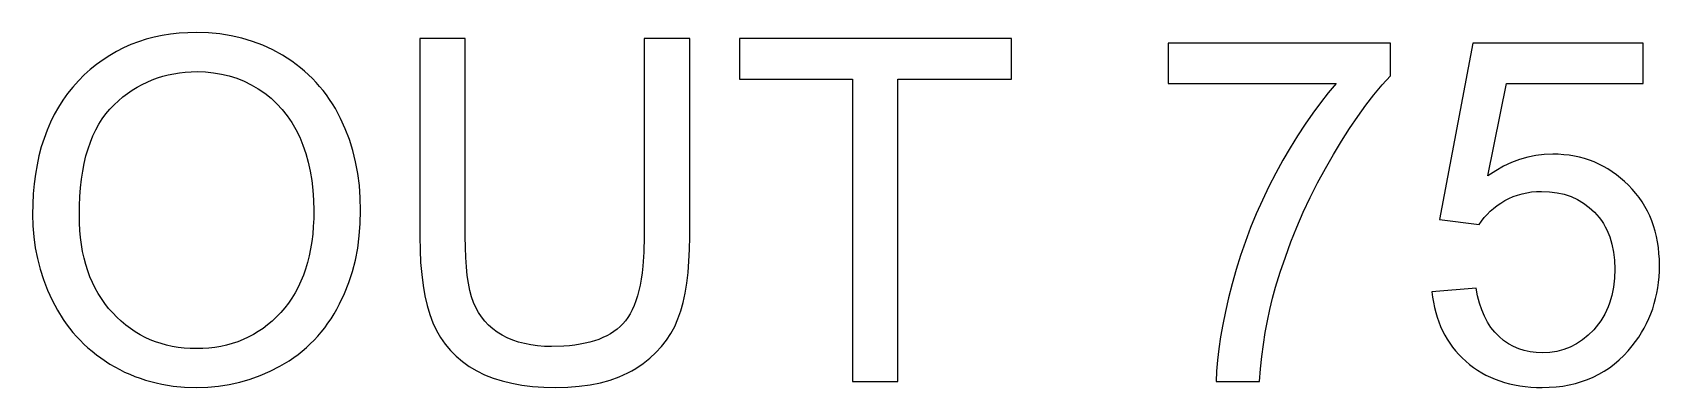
# Model space of a CAD drawing. Header units: millimetres. Extents: x 40 to 1360, y 134 to 546.
# Drawn here: x 316.96 to 327.04, y 341.4 to 343.6 of the extents above; entities that cross this region are included whole.
import ezdxf

# ---------------------------------------------------------------- set-up
doc = ezdxf.new("R2010")
doc.units = ezdxf.units.MM
doc.layers.add('VISIBLE', color=7, linetype='CONTINUOUS', lineweight=25)

msp = doc.modelspace()

# ---------------------------------------------------------------- linework, layer by layer
at = {"layer": 'VISIBLE'}
for p, q in [((317.86725, 343.59532), (317.81428, 343.58947)), ((317.92151, 343.59883), (317.86725, 343.59532)), ((317.97706, 343.6), (317.92151, 343.59883)), ((318.04975, 343.5978), (317.97706, 343.6)), ((318.12063, 343.59121), (318.04975, 343.5978)), ((317.5236, 343.50524), (317.47968, 343.48302)), ((317.56882, 343.52513), (317.5236, 343.50524)), ((317.61533, 343.54268), (317.56882, 343.52513)), ((317.66313, 343.55789), (317.61533, 343.54268)), ((317.71222, 343.57075), (317.66313, 343.55789)), ((317.76261, 343.58128), (317.71222, 343.57075)), ((317.81428, 343.58947), (317.76261, 343.58128)), ((318.1897, 343.58022), (318.12063, 343.59121)), ((318.25695, 343.56483), (318.1897, 343.58022)), ((318.3224, 343.54505), (318.25695, 343.56483)), ((318.38603, 343.52087), (318.3224, 343.54505)), ((318.44784, 343.4923), (318.38603, 343.52087)), ((319.35913, 343.56229), (319.35913, 342.33395)), ((319.64047, 343.56229), (319.35913, 343.56229)), ((319.64047, 342.3354), (319.64047, 343.56229)), ((320.7499, 343.56229), (320.7499, 342.3354)), ((321.03125, 343.56229), (320.7499, 343.56229)), ((321.03125, 342.33395), (321.03125, 343.56229)), ((321.34015, 343.56229), (321.34015, 343.3114)), ((323.02531, 343.56229), (321.34015, 343.56229)), ((323.02531, 343.3114), (323.02531, 343.56229)), ((323.99697, 343.53474), (323.99697, 343.28385)), ((325.37324, 343.53474), (323.99697, 343.53474)), ((325.37324, 343.33171), (325.37324, 343.53474)), ((325.88372, 343.53329), (325.67779, 342.44127)), ((326.94094, 343.53329), (325.88372, 343.53329)), ((326.94094, 343.28385), (326.94094, 343.53329)), ((317.35565, 343.4023), (317.31689, 343.37072)), ((317.3957, 343.43155), (317.35565, 343.4023)), ((317.43704, 343.45845), (317.3957, 343.43155)), ((317.47968, 343.48302), (317.43704, 343.45845)), ((318.50784, 343.45933), (318.44784, 343.4923)), ((318.53695, 343.44131), (318.50784, 343.45933)), ((318.56519, 343.42243), (318.53695, 343.44131)), ((318.59254, 343.40268), (318.56519, 343.42243)), ((318.61901, 343.38206), (318.59254, 343.40268)), ((317.24324, 343.30053), (317.20882, 343.2622)), ((317.27942, 343.33679), (317.24324, 343.30053)), ((317.31689, 343.37072), (317.27942, 343.33679)), ((317.63765, 343.27765), (317.6688, 343.29288)), ((317.6688, 343.29288), (317.70061, 343.30651)), ((317.70061, 343.30651), (317.73307, 343.31853)), ((317.73307, 343.31853), (317.76618, 343.32895)), ((317.76618, 343.32895), (317.79994, 343.33777)), ((317.79994, 343.33777), (317.83435, 343.34499)), ((317.83435, 343.34499), (317.86941, 343.3506)), ((317.86941, 343.3506), (317.90513, 343.35461)), ((317.90513, 343.35461), (317.94149, 343.35701)), ((317.94149, 343.35701), (317.97851, 343.35781)), ((317.97851, 343.35781), (318.03044, 343.35615)), ((318.03044, 343.35615), (318.08107, 343.35115)), ((318.08107, 343.35115), (318.13041, 343.34282)), ((318.13041, 343.34282), (318.17846, 343.33116)), ((318.17846, 343.33116), (318.22522, 343.31617)), ((318.22522, 343.31617), (318.27069, 343.29785)), ((318.27069, 343.29785), (318.31486, 343.2762)), ((318.64461, 343.36057), (318.61901, 343.38206)), ((318.66933, 343.33822), (318.64461, 343.36057)), ((318.69317, 343.315), (318.66933, 343.33822)), ((318.71613, 343.29092), (318.69317, 343.315)), ((321.34015, 343.3114), (322.04061, 343.3114)), ((322.04061, 343.3114), (322.04061, 341.43626)), ((322.32195, 343.3114), (323.02531, 343.3114)), ((322.32195, 341.43626), (322.32195, 343.3114)), ((325.32254, 343.27547), (325.37324, 343.33171)), ((317.17662, 343.22207), (317.14664, 343.18014)), ((317.20882, 343.2622), (317.17662, 343.22207)), ((317.49165, 343.17745), (317.51955, 343.2007)), ((317.51955, 343.2007), (317.54809, 343.22234)), ((317.54809, 343.22234), (317.57729, 343.24238)), ((317.57729, 343.24238), (317.60715, 343.26082)), ((317.60715, 343.26082), (317.63765, 343.27765)), ((318.31486, 343.2762), (318.35775, 343.25122)), ((318.35775, 343.25122), (318.39871, 343.22321)), ((318.39871, 343.22321), (318.43715, 343.19249)), ((318.43715, 343.19249), (318.47304, 343.15904)), ((318.73822, 343.26597), (318.71613, 343.29092)), ((318.75943, 343.24015), (318.73822, 343.26597)), ((318.77975, 343.21347), (318.75943, 343.24015)), ((318.7992, 343.18591), (318.77975, 343.21347)), ((323.99697, 343.28385), (325.03823, 343.28385)), ((324.98891, 343.22567), (324.9403, 343.16425)), ((325.03823, 343.28385), (324.98891, 343.22567)), ((325.22147, 343.14966), (325.27195, 343.21478)), ((325.27195, 343.21478), (325.32254, 343.27547)), ((325.97798, 342.71246), (326.09255, 343.28385)), ((326.09255, 343.28385), (326.94094, 343.28385)), ((317.09335, 343.09091), (317.07003, 343.0436)), ((317.11889, 343.13642), (317.09335, 343.09091)), ((317.14664, 343.18014), (317.11889, 343.13642)), ((317.39121, 343.06599), (317.41393, 343.09701)), ((317.41393, 343.09701), (317.43832, 343.12588)), ((317.43832, 343.12588), (317.4644, 343.1526)), ((317.4644, 343.1526), (317.49165, 343.17745)), ((318.47304, 343.15904), (318.50639, 343.12287)), ((318.50639, 343.12287), (318.53721, 343.08399)), ((318.81778, 343.1575), (318.7992, 343.18591)), ((318.83547, 343.12821), (318.81778, 343.1575)), ((318.86823, 343.06704), (318.83547, 343.12821)), ((324.89238, 343.09959), (324.84517, 343.03169)), ((324.9403, 343.16425), (324.89238, 343.09959)), ((325.17111, 343.08009), (325.22147, 343.14966)), ((317.04893, 342.99449), (317.03006, 342.94359)), ((317.07003, 343.0436), (317.04893, 342.99449)), ((317.33317, 342.96005), (317.35084, 342.99751)), ((317.35084, 342.99751), (317.37018, 343.03282)), ((317.37018, 343.03282), (317.39121, 343.06599)), ((318.53721, 343.08399), (318.56549, 343.04239)), ((318.56549, 343.04239), (318.59123, 342.99806)), ((318.59123, 342.99806), (318.61444, 342.95102)), ((318.89729, 343.00308), (318.86823, 343.06704)), ((318.92247, 342.93702), (318.89729, 343.00308)), ((324.84517, 343.03169), (324.79866, 342.96055)), ((325.07073, 342.92764), (325.12086, 343.00609)), ((325.12086, 343.00609), (325.17111, 343.08009)), ((317.0134, 342.89089), (316.99897, 342.8364)), ((317.03006, 342.94359), (317.0134, 342.89089)), ((317.30288, 342.87869), (317.31719, 342.92045)), ((317.31719, 342.92045), (317.33317, 342.96005)), ((318.61444, 342.95102), (318.635, 342.90159)), ((318.635, 342.90159), (318.65282, 342.85009)), ((318.94379, 342.86885), (318.92247, 342.93702)), ((324.79866, 342.96055), (324.75286, 342.88617)), ((325.02071, 342.84475), (325.07073, 342.92764)), ((316.99897, 342.8364), (316.98676, 342.78011)), ((317.27008, 342.74055), (317.27933, 342.78874)), ((317.27933, 342.78874), (317.29027, 342.83479)), ((317.29027, 342.83479), (317.30288, 342.87869)), ((318.65282, 342.85009), (318.6679, 342.79654)), ((318.6679, 342.79654), (318.68024, 342.74092)), ((318.96122, 342.79857), (318.94379, 342.86885)), ((318.97478, 342.72618), (318.96122, 342.79857)), ((324.70775, 342.80855), (324.66335, 342.72769)), ((324.75286, 342.88617), (324.70775, 342.80855)), ((324.9708, 342.75742), (325.02071, 342.84475)), ((326.12421, 342.79376), (326.07488, 342.77083)), ((326.17413, 342.81252), (326.12421, 342.79376)), ((326.22464, 342.82712), (326.17413, 342.81252)), ((326.27573, 342.83754), (326.22464, 342.82712)), ((326.32742, 342.8438), (326.27573, 342.83754)), ((326.3797, 342.84588), (326.32742, 342.8438)), ((326.41416, 342.84513), (326.3797, 342.84588)), ((326.44795, 342.84287), (326.41416, 342.84513)), ((326.48105, 342.8391), (326.44795, 342.84287)), ((326.51348, 342.83382), (326.48105, 342.8391)), ((326.54523, 342.82704), (326.51348, 342.83382)), ((326.57629, 342.81876), (326.54523, 342.82704)), ((326.60668, 342.80896), (326.57629, 342.81876)), ((326.63639, 342.79766), (326.60668, 342.80896)), ((326.66541, 342.78485), (326.63639, 342.79766)), ((316.97676, 342.72202), (316.96899, 342.66214)), ((316.98676, 342.78011), (316.97676, 342.72202)), ((317.25662, 342.63772), (317.2625, 342.69021)), ((317.2625, 342.69021), (317.27008, 342.74055)), ((318.68024, 342.74092), (318.68984, 342.68324)), ((318.98447, 342.65169), (318.97478, 342.72618)), ((324.66335, 342.72769), (324.62058, 342.64481)), ((324.92236, 342.66755), (324.9708, 342.75742)), ((326.02614, 342.74373), (325.97798, 342.71246)), ((326.07488, 342.77083), (326.02614, 342.74373)), ((326.69376, 342.77054), (326.66541, 342.78485)), ((326.72143, 342.75471), (326.69376, 342.77054)), ((326.74842, 342.73738), (326.72143, 342.75471)), ((326.77473, 342.71855), (326.74842, 342.73738)), ((326.80035, 342.69821), (326.77473, 342.71855)), ((326.8253, 342.67636), (326.80035, 342.69821)), ((316.96344, 342.60046), (316.96011, 342.53699)), ((316.96899, 342.66214), (316.96344, 342.60046)), ((317.25241, 342.58308), (317.25662, 342.63772)), ((318.68984, 342.68324), (318.69669, 342.6235)), ((318.69669, 342.6235), (318.7008, 342.56169)), ((318.99028, 342.57508), (318.98447, 342.65169)), ((324.62058, 342.64481), (324.58037, 342.56114)), ((324.87676, 342.57704), (324.92236, 342.66755)), ((326.1347, 342.58307), (326.162, 342.59292)), ((326.162, 342.59292), (326.19008, 342.60097)), ((326.19008, 342.60097), (326.21893, 342.60724)), ((326.21893, 342.60724), (326.24854, 342.61171)), ((326.24854, 342.61171), (326.27893, 342.6144)), ((326.27893, 342.6144), (326.31009, 342.61529)), ((326.31009, 342.61529), (326.35963, 342.61328)), ((326.35963, 342.61328), (326.40675, 342.60723)), ((326.40675, 342.60723), (326.45145, 342.59714)), ((326.45145, 342.59714), (326.49372, 342.58303)), ((326.84957, 342.653), (326.8253, 342.67636)), ((326.87275, 342.62846), (326.84957, 342.653)), ((326.89444, 342.60306), (326.87275, 342.62846)), ((326.91463, 342.57679), (326.89444, 342.60306)), ((316.96011, 342.53699), (316.959, 342.47172)), ((317.24904, 342.46737), (317.24989, 342.5263)), ((317.24989, 342.5263), (317.25241, 342.58308)), ((318.7008, 342.56169), (318.70218, 342.49782)), ((318.70218, 342.49782), (318.70137, 342.44725)), ((318.99018, 342.41659), (318.99222, 342.49637)), ((318.99222, 342.49637), (318.99028, 342.57508)), ((324.58037, 342.56114), (324.54272, 342.47667)), ((324.79405, 342.39413), (324.83399, 342.48591)), ((324.83399, 342.48591), (324.87676, 342.57704)), ((325.9725, 342.47309), (325.99176, 342.49221)), ((325.99176, 342.49221), (326.01238, 342.51025)), ((326.01238, 342.51025), (326.03436, 342.52724)), ((326.03436, 342.52724), (326.0577, 342.54316)), ((326.0577, 342.54316), (326.0824, 342.55801)), ((326.0824, 342.55801), (326.10816, 342.57144)), ((326.10816, 342.57144), (326.1347, 342.58307)), ((326.49372, 342.58303), (326.53357, 342.56488)), ((326.53357, 342.56488), (326.57099, 342.54269)), ((326.57099, 342.54269), (326.60599, 342.51647)), ((326.60599, 342.51647), (326.63856, 342.48622)), ((326.63856, 342.48622), (326.65375, 342.46972)), ((326.93332, 342.54967), (326.91463, 342.57679)), ((326.95052, 342.52169), (326.93332, 342.54967)), ((326.96622, 342.49284), (326.95052, 342.52169)), ((326.98043, 342.46313), (326.96622, 342.49284)), ((316.959, 342.47172), (316.9609, 342.4022)), ((316.9609, 342.4022), (316.96661, 342.33359)), ((317.24985, 342.41997), (317.24904, 342.46737)), ((317.25227, 342.37384), (317.24985, 342.41997)), ((318.69897, 342.39814), (318.69496, 342.3505)), ((318.70137, 342.44725), (318.69897, 342.39814)), ((318.98406, 342.33893), (318.99018, 342.41659)), ((324.50763, 342.39141), (324.4751, 342.30536)), ((324.54272, 342.47667), (324.50763, 342.39141)), ((324.75695, 342.30173), (324.79405, 342.39413)), ((325.67779, 342.44127), (325.92287, 342.40936)), ((325.92287, 342.40936), (325.93806, 342.43167)), ((325.93806, 342.43167), (325.9546, 342.45291)), ((325.9546, 342.45291), (325.9725, 342.47309)), ((326.65375, 342.46972), (326.66796, 342.45248)), ((326.66796, 342.45248), (326.68119, 342.43451)), ((326.68119, 342.43451), (326.69345, 342.4158)), ((326.69345, 342.4158), (326.70472, 342.39635)), ((326.70472, 342.39635), (326.71501, 342.37616)), ((326.99314, 342.43256), (326.98043, 342.46313)), ((327.00436, 342.40114), (326.99314, 342.43256)), ((327.01408, 342.36884), (327.00436, 342.40114)), ((316.96661, 342.33359), (316.97613, 342.26588)), ((317.25631, 342.32899), (317.25227, 342.37384)), ((317.26196, 342.28541), (317.25631, 342.32899)), ((317.26923, 342.24311), (317.26196, 342.28541)), ((318.68935, 342.30431), (318.68214, 342.25958)), ((318.69496, 342.3505), (318.68935, 342.30431)), ((318.97387, 342.26341), (318.98406, 342.33893)), ((319.35913, 342.33395), (319.3604, 342.2517)), ((319.64128, 342.26843), (319.64047, 342.3354)), ((320.7499, 342.3354), (320.74784, 342.23939)), ((321.03011, 342.25589), (321.03125, 342.33395)), ((324.4751, 342.30536), (324.44513, 342.21852)), ((324.72267, 342.20868), (324.75695, 342.30173)), ((326.71501, 342.37616), (326.73265, 342.33359)), ((326.73265, 342.33359), (326.74637, 342.28806)), ((326.74637, 342.28806), (326.75617, 342.23959)), ((327.02231, 342.33569), (327.01408, 342.36884)), ((327.02904, 342.30168), (327.02231, 342.33569)), ((327.03427, 342.26681), (327.02904, 342.30168)), ((316.97613, 342.26588), (316.98945, 342.19908)), ((316.98945, 342.19908), (317.00658, 342.13318)), ((317.27811, 342.20208), (317.26923, 342.24311)), ((317.2886, 342.16233), (317.27811, 342.20208)), ((318.67332, 342.21632), (318.6629, 342.17452)), ((318.68214, 342.25958), (318.67332, 342.21632)), ((318.94124, 342.11875), (318.95959, 342.19001)), ((318.95959, 342.19001), (318.97387, 342.26341)), ((319.3604, 342.2517), (319.36421, 342.17392)), ((319.64369, 342.20601), (319.64128, 342.26843)), ((319.64771, 342.14815), (319.64369, 342.20601)), ((320.74784, 342.23939), (320.74165, 342.15149)), ((321.02671, 342.18195), (321.03011, 342.25589)), ((324.44513, 342.21852), (324.41773, 342.13088)), ((324.69123, 342.11501), (324.72267, 342.20868)), ((326.75617, 342.23959), (326.76205, 342.18818)), ((326.76205, 342.18818), (326.76401, 342.13382)), ((327.03801, 342.23107), (327.03427, 342.26681)), ((327.04025, 342.19448), (327.03801, 342.23107)), ((327.041, 342.15702), (327.04025, 342.19448)), ((317.00658, 342.13318), (317.02752, 342.06819)), ((317.30071, 342.12385), (317.2886, 342.16233)), ((317.31443, 342.08664), (317.30071, 342.12385)), ((317.32977, 342.05071), (317.31443, 342.08664)), ((318.63725, 342.0953), (318.62202, 342.05788)), ((318.65087, 342.13418), (318.63725, 342.0953)), ((318.6629, 342.17452), (318.65087, 342.13418)), ((318.9188, 342.04961), (318.94124, 342.11875)), ((319.36421, 342.17392), (319.37055, 342.10061)), ((319.37055, 342.10061), (319.37943, 342.03176)), ((319.65335, 342.09484), (319.64771, 342.14815)), ((319.66059, 342.04609), (319.65335, 342.09484)), ((320.73701, 342.11058), (320.73134, 342.07171)), ((320.74165, 342.15149), (320.73701, 342.11058)), ((321.01312, 342.04644), (321.02105, 342.11213)), ((321.02105, 342.11213), (321.02671, 342.18195)), ((324.41773, 342.13088), (324.39288, 342.04245)), ((324.66262, 342.0207), (324.69123, 342.11501)), ((326.76401, 342.13382), (326.76197, 342.07653)), ((327.03509, 342.05155), (327.03837, 342.0861)), ((327.03837, 342.0861), (327.04034, 342.12125)), ((327.04034, 342.12125), (327.041, 342.15702)), ((317.02752, 342.06819), (317.05227, 342.00411)), ((317.05227, 342.00411), (317.08082, 341.94094)), ((317.34672, 342.01606), (317.32977, 342.05071)), ((317.36529, 341.98268), (317.34672, 342.01606)), ((317.38547, 341.95057), (317.36529, 341.98268)), ((318.58675, 341.98743), (318.56671, 341.9544)), ((318.60518, 342.02193), (318.58675, 341.98743)), ((318.62202, 342.05788), (318.60518, 342.02193)), ((318.8617, 341.91773), (318.89229, 341.98261)), ((318.89229, 341.98261), (318.9188, 342.04961)), ((319.37943, 342.03176), (319.39085, 341.96737)), ((319.66943, 342.00189), (319.66059, 342.04609)), ((319.67989, 341.96225), (319.66943, 342.00189)), ((320.71691, 342.00003), (320.70814, 341.96724)), ((320.72464, 342.03486), (320.71691, 342.00003)), ((320.73134, 342.07171), (320.72464, 342.03486)), ((320.99046, 341.92743), (321.00292, 341.98487)), ((321.00292, 341.98487), (321.01312, 342.04644)), ((324.39288, 342.04245), (324.37072, 341.95526)), ((324.64393, 341.9532), (324.66262, 342.0207)), ((325.90547, 342.01635), (325.63138, 341.99314)), ((325.63138, 341.99314), (325.63526, 341.96002)), ((325.91434, 341.96787), (325.90547, 342.01635)), ((326.75585, 342.02215), (326.74565, 341.97067)), ((326.76197, 342.07653), (326.75585, 342.02215)), ((327.01735, 341.95159), (327.02457, 341.9843)), ((327.02457, 341.9843), (327.03049, 342.01762)), ((327.03049, 342.01762), (327.03509, 342.05155)), ((317.08082, 341.94094), (317.11306, 341.87987)), ((317.40727, 341.91974), (317.38547, 341.95057)), ((317.43068, 341.89018), (317.40727, 341.91974)), ((317.4557, 341.8619), (317.43068, 341.89018)), ((318.52182, 341.89272), (318.49697, 341.86407)), ((318.54506, 341.92283), (318.52182, 341.89272)), ((318.56671, 341.9544), (318.54506, 341.92283)), ((318.82737, 341.85586), (318.84496, 341.88631)), ((318.84496, 341.88631), (318.8617, 341.91773)), ((319.39085, 341.96737), (319.40481, 341.90744)), ((319.40481, 341.90744), (319.42131, 341.85198)), ((319.69196, 341.92716), (319.67989, 341.96225)), ((319.70598, 341.89529), (319.69196, 341.92716)), ((319.72232, 341.8653), (319.70598, 341.89529)), ((320.67567, 341.88102), (320.66278, 341.85634)), ((320.68752, 341.90773), (320.67567, 341.88102)), ((320.69835, 341.93647), (320.68752, 341.90773)), ((320.70814, 341.96724), (320.69835, 341.93647)), ((320.97573, 341.87411), (320.99046, 341.92743)), ((324.37072, 341.95526), (324.35137, 341.87132)), ((324.61184, 341.81343), (324.627, 341.88411)), ((324.627, 341.88411), (324.64393, 341.9532)), ((325.63526, 341.96002), (325.64036, 341.92773)), ((325.64036, 341.92773), (325.6467, 341.89626)), ((325.6467, 341.89626), (325.65426, 341.86561)), ((325.92573, 341.92249), (325.91434, 341.96787)), ((325.93963, 341.88022), (325.92573, 341.92249)), ((326.72271, 341.89888), (326.71302, 341.8764)), ((326.73138, 341.92208), (326.72271, 341.89888)), ((326.74565, 341.97067), (326.73138, 341.92208)), ((326.98777, 341.85713), (326.99895, 341.888)), ((326.99895, 341.888), (327.0088, 341.91949)), ((327.0088, 341.91949), (327.01735, 341.95159)), ((317.11306, 341.87987), (317.14889, 341.82211)), ((317.14889, 341.82211), (317.16814, 341.79447)), ((317.16814, 341.79447), (317.18829, 341.76766)), ((317.48194, 341.83512), (317.4557, 341.8619)), ((317.50901, 341.81006), (317.48194, 341.83512)), ((317.5369, 341.78674), (317.50901, 341.81006)), ((317.5656, 341.76514), (317.5369, 341.78674)), ((318.41606, 341.78817), (318.38734, 341.76636)), ((318.44391, 341.81173), (318.41606, 341.78817)), ((318.47088, 341.83703), (318.44391, 341.81173)), ((318.49697, 341.86407), (318.47088, 341.83703)), ((318.7695, 341.77032), (318.78964, 341.79786)), ((318.78964, 341.79786), (318.80893, 341.82638)), ((318.80893, 341.82638), (318.82737, 341.85586)), ((319.42131, 341.85198), (319.44034, 341.80099)), ((319.44034, 341.80099), (319.46235, 341.75366)), ((319.74097, 341.83719), (319.72232, 341.8653)), ((319.76193, 341.81096), (319.74097, 341.83719)), ((319.7852, 341.78661), (319.76193, 341.81096)), ((319.81079, 341.76414), (319.7852, 341.78661)), ((320.61793, 341.79446), (320.60074, 341.77743)), ((320.63391, 341.81306), (320.61793, 341.79446)), ((320.64886, 341.83369), (320.63391, 341.81306)), ((320.66278, 341.85634), (320.64886, 341.83369)), ((320.93878, 341.77888), (320.95873, 341.82492)), ((320.95873, 341.82492), (320.97573, 341.87411)), ((324.33483, 341.79066), (324.32109, 341.71325)), ((324.35137, 341.87132), (324.33483, 341.79066)), ((324.59845, 341.74117), (324.61184, 341.81343)), ((325.65426, 341.86561), (325.66306, 341.8358)), ((325.66306, 341.8358), (325.67308, 341.80681)), ((325.67308, 341.80681), (325.68434, 341.77865)), ((325.95605, 341.84105), (325.93963, 341.88022)), ((325.97498, 341.80499), (325.95605, 341.84105)), ((325.99643, 341.77203), (325.97498, 341.80499)), ((326.66408, 341.79374), (326.64929, 341.77488)), ((326.67784, 341.81332), (326.66408, 341.79374)), ((326.69059, 341.83362), (326.67784, 341.81332)), ((326.70232, 341.85465), (326.69059, 341.83362)), ((326.71302, 341.8764), (326.70232, 341.85465)), ((326.94637, 341.76818), (326.96149, 341.79722)), ((326.96149, 341.79722), (326.97529, 341.82687)), ((326.97529, 341.82687), (326.98777, 341.85713)), ((317.18829, 341.76766), (317.20934, 341.74167)), ((317.20934, 341.74167), (317.23128, 341.71651)), ((317.23128, 341.71651), (317.25411, 341.69218)), ((317.25411, 341.69218), (317.27784, 341.66868)), ((317.59513, 341.74527), (317.5656, 341.76514)), ((317.62548, 341.72713), (317.59513, 341.74527)), ((317.65665, 341.71071), (317.62548, 341.72713)), ((317.68865, 341.69603), (317.65665, 341.71071)), ((317.72146, 341.68307), (317.68865, 341.69603)), ((317.7551, 341.67184), (317.72146, 341.68307)), ((318.23055, 341.68349), (318.19655, 341.67214)), ((318.26366, 341.69657), (318.23055, 341.68349)), ((318.2959, 341.7114), (318.26366, 341.69657)), ((318.32726, 341.72798), (318.2959, 341.7114)), ((318.35774, 341.7463), (318.32726, 341.72798)), ((318.38734, 341.76636), (318.35774, 341.7463)), ((318.68045, 341.66982), (318.70399, 341.69349)), ((318.70399, 341.69349), (318.72668, 341.71813)), ((318.72668, 341.71813), (318.74851, 341.74374)), ((318.74851, 341.74374), (318.7695, 341.77032)), ((319.46235, 341.75366), (319.48775, 341.70922)), ((319.48775, 341.70922), (319.51655, 341.66765)), ((319.83868, 341.74356), (319.81079, 341.76414)), ((319.86889, 341.72485), (319.83868, 341.74356)), ((319.90112, 341.7082), (319.86889, 341.72485)), ((319.9351, 341.69376), (319.90112, 341.7082)), ((319.97082, 341.68155), (319.9351, 341.69376)), ((320.00829, 341.67156), (319.97082, 341.68155)), ((320.41302, 341.68072), (320.38329, 341.67357)), ((320.44136, 341.68896), (320.41302, 341.68072)), ((320.46831, 341.6983), (320.44136, 341.68896)), ((320.49387, 341.70874), (320.46831, 341.6983)), ((320.51803, 341.72028), (320.49387, 341.70874)), ((320.5408, 341.73292), (320.51803, 341.72028)), ((320.56217, 341.74666), (320.5408, 341.73292)), ((320.58215, 341.76149), (320.56217, 341.74666)), ((320.60074, 341.77743), (320.58215, 341.76149)), ((320.85704, 341.65397), (320.88793, 341.69341)), ((320.88793, 341.69341), (320.91518, 341.73505)), ((320.91518, 341.73505), (320.93878, 341.77888)), ((324.32109, 341.71325), (324.31017, 341.63911)), ((324.58683, 341.66732), (324.59845, 341.74117)), ((325.68434, 341.77865), (325.69682, 341.75132)), ((325.69682, 341.75132), (325.71053, 341.72481)), ((325.71053, 341.72481), (325.72547, 341.69913)), ((325.72547, 341.69913), (325.74164, 341.67428)), ((326.02039, 341.74218), (325.99643, 341.77203)), ((326.04687, 341.71543), (326.02039, 341.74218)), ((326.07532, 341.6918), (326.04687, 341.71543)), ((326.1052, 341.67133), (326.07532, 341.6918)), ((326.5646, 341.69458), (326.52744, 341.67015)), ((326.59995, 341.72345), (326.5646, 341.69458)), ((326.63349, 341.75676), (326.59995, 341.72345)), ((326.64929, 341.77488), (326.63349, 341.75676)), ((326.87278, 341.65814), (326.89315, 341.68473)), ((326.89315, 341.68473), (326.9122, 341.71194)), ((326.9122, 341.71194), (326.92995, 341.73975)), ((326.92995, 341.73975), (326.94637, 341.76818)), ((317.27784, 341.66868), (317.30247, 341.646)), ((317.30247, 341.646), (317.32799, 341.62415)), ((317.32799, 341.62415), (317.35441, 341.60313)), ((317.35441, 341.60313), (317.38172, 341.58293)), ((317.38172, 341.58293), (317.43902, 341.54502)), ((317.78955, 341.66234), (317.7551, 341.67184)), ((317.82483, 341.65456), (317.78955, 341.66234)), ((317.86093, 341.64851), (317.82483, 341.65456)), ((317.89785, 341.64419), (317.86093, 341.64851)), ((317.9356, 341.6416), (317.89785, 341.64419)), ((317.97416, 341.64074), (317.9356, 341.6416)), ((318.01342, 341.64161), (317.97416, 341.64074)), ((318.0518, 341.64423), (318.01342, 341.64161)), ((318.08931, 341.64859), (318.0518, 341.64423)), ((318.12594, 341.6547), (318.08931, 341.64859)), ((318.16168, 341.66255), (318.12594, 341.6547)), ((318.19655, 341.67214), (318.16168, 341.66255)), ((318.55001, 341.56599), (318.5778, 341.58482)), ((318.5778, 341.58482), (318.60474, 341.60462)), ((318.60474, 341.60462), (318.63083, 341.62538)), ((318.63083, 341.62538), (318.65606, 341.64712)), ((318.65606, 341.64712), (318.68045, 341.66982)), ((319.51655, 341.66765), (319.54875, 341.62896)), ((319.54875, 341.62896), (319.58435, 341.59314)), ((319.58435, 341.59314), (319.62334, 341.56021)), ((320.0475, 341.66378), (320.00829, 341.67156)), ((320.08846, 341.65823), (320.0475, 341.66378)), ((320.13116, 341.6549), (320.08846, 341.65823)), ((320.17561, 341.65379), (320.13116, 341.6549)), ((320.25041, 341.65599), (320.17561, 341.65379)), ((320.28572, 341.65874), (320.25041, 341.65599)), ((320.31964, 341.66258), (320.28572, 341.65874)), ((320.35216, 341.66753), (320.31964, 341.66258)), ((320.38329, 341.67357), (320.35216, 341.66753)), ((320.74246, 341.54884), (320.7843, 341.58169)), ((320.7843, 341.58169), (320.82249, 341.61673)), ((320.82249, 341.61673), (320.85704, 341.65397)), ((324.31017, 341.63911), (324.30206, 341.56823)), ((324.56888, 341.51486), (324.57697, 341.59188)), ((324.57697, 341.59188), (324.58683, 341.66732)), ((325.74164, 341.67428), (325.75904, 341.65026)), ((325.75904, 341.65026), (325.77767, 341.62706)), ((325.77767, 341.62706), (325.79753, 341.60469)), ((325.79753, 341.60469), (325.81862, 341.58314)), ((325.81862, 341.58314), (325.84094, 341.56243)), ((326.1365, 341.65401), (326.1052, 341.67133)), ((326.16923, 341.63983), (326.1365, 341.65401)), ((326.20339, 341.62881), (326.16923, 341.63983)), ((326.23898, 341.62093), (326.20339, 341.62881)), ((326.27599, 341.61621), (326.23898, 341.62093)), ((326.31444, 341.61463), (326.27599, 341.61621)), ((326.36066, 341.61685), (326.31444, 341.61463)), ((326.40508, 341.62352), (326.36066, 341.61685)), ((326.44768, 341.63462), (326.40508, 341.62352)), ((326.48846, 341.65016), (326.44768, 341.63462)), ((326.52744, 341.67015), (326.48846, 341.65016)), ((326.79084, 341.57041), (326.81932, 341.59764)), ((326.81932, 341.59764), (326.84663, 341.62688)), ((326.84663, 341.62688), (326.87278, 341.65814)), ((317.43902, 341.54502), (317.46882, 341.52746)), ((317.46882, 341.52746), (317.49912, 341.51103)), ((317.49912, 341.51103), (317.52991, 341.49574)), ((317.52991, 341.49574), (317.56121, 341.48158)), ((317.56121, 341.48158), (317.593, 341.46855)), ((318.36989, 341.47383), (318.43148, 341.50049)), ((318.43148, 341.50049), (318.49189, 341.53125)), ((318.49189, 341.53125), (318.52138, 341.54814)), ((318.52138, 341.54814), (318.55001, 341.56599)), ((319.62334, 341.56021), (319.66574, 341.53015)), ((319.66574, 341.53015), (319.71154, 341.50297)), ((319.71154, 341.50297), (319.76073, 341.47883)), ((319.76073, 341.47883), (319.81332, 341.45792)), ((320.59495, 341.46648), (320.62184, 341.47803)), ((320.62184, 341.47803), (320.64781, 341.49049)), ((320.64781, 341.49049), (320.67285, 341.50388)), ((320.67285, 341.50388), (320.69697, 341.51819)), ((320.69697, 341.51819), (320.74246, 341.54884)), ((324.29676, 341.50061), (324.29426, 341.43626)), ((324.30206, 341.56823), (324.29676, 341.50061)), ((324.56256, 341.43626), (324.56888, 341.51486)), ((325.84094, 341.56243), (325.86428, 341.54276)), ((325.86428, 341.54276), (325.88847, 341.52436)), ((325.88847, 341.52436), (325.91348, 341.50723)), ((325.91348, 341.50723), (325.93933, 341.49136)), ((325.93933, 341.49136), (325.966, 341.47677)), ((326.63095, 341.46454), (326.66526, 341.48168)), ((326.66526, 341.48168), (326.69841, 341.50084)), ((326.69841, 341.50084), (326.73039, 341.52201)), ((326.73039, 341.52201), (326.7612, 341.5452)), ((326.7612, 341.5452), (326.79084, 341.57041)), ((317.593, 341.46855), (317.62529, 341.45665)), ((317.62529, 341.45665), (317.65808, 341.44589)), ((317.65808, 341.44589), (317.69136, 341.43626)), ((317.69136, 341.43626), (317.72515, 341.42776)), ((317.72515, 341.42776), (317.75943, 341.42039)), ((317.75943, 341.42039), (317.8295, 341.40906)), ((317.8295, 341.40906), (317.90156, 341.40227)), ((317.90156, 341.40227), (317.97561, 341.4)), ((317.97561, 341.4), (318.04427, 341.40205)), ((318.04427, 341.40205), (318.11175, 341.4082)), ((318.11175, 341.4082), (318.17805, 341.41846)), ((318.17805, 341.41846), (318.24318, 341.43281)), ((318.24318, 341.43281), (318.30712, 341.45127)), ((318.30712, 341.45127), (318.36989, 341.47383)), ((319.81332, 341.45792), (319.86932, 341.44022)), ((319.86932, 341.44022), (319.92871, 341.42574)), ((319.92871, 341.42574), (319.9915, 341.41448)), ((319.9915, 341.41448), (320.05769, 341.40644)), ((320.05769, 341.40644), (320.12728, 341.40161)), ((320.12728, 341.40161), (320.20026, 341.4)), ((320.20026, 341.4), (320.27528, 341.40185)), ((320.27528, 341.40185), (320.3466, 341.40739)), ((320.3466, 341.40739), (320.41423, 341.41662)), ((320.41423, 341.41662), (320.47816, 341.42955)), ((320.47816, 341.42955), (320.53841, 341.44617)), ((320.53841, 341.44617), (320.59495, 341.46648)), ((322.04061, 341.43626), (322.32195, 341.43626)), ((324.29426, 341.43626), (324.56256, 341.43626)), ((325.966, 341.47677), (325.99352, 341.46345)), ((325.99352, 341.46345), (326.02186, 341.45139)), ((326.02186, 341.45139), (326.05104, 341.44061)), ((326.05104, 341.44061), (326.08105, 341.43109)), ((326.08105, 341.43109), (326.11189, 341.42284)), ((326.11189, 341.42284), (326.14357, 341.41586)), ((326.14357, 341.41586), (326.17608, 341.41015)), ((326.17608, 341.41015), (326.20942, 341.40571)), ((326.20942, 341.40571), (326.24359, 341.40254)), ((326.24359, 341.40254), (326.2786, 341.40063)), ((326.2786, 341.40063), (326.31444, 341.4)), ((326.31444, 341.4), (326.35808, 341.40101)), ((326.35808, 341.40101), (326.40057, 341.40403)), ((326.40057, 341.40403), (326.44188, 341.40908)), ((326.44188, 341.40908), (326.48203, 341.41613)), ((326.48203, 341.41613), (326.52101, 341.42521)), ((326.52101, 341.42521), (326.55882, 341.4363)), ((326.55882, 341.4363), (326.59547, 341.44941)), ((326.59547, 341.44941), (326.63095, 341.46454))]:
    msp.add_line(p, q, dxfattribs=at)

doc.saveas('drawing.dxf')
